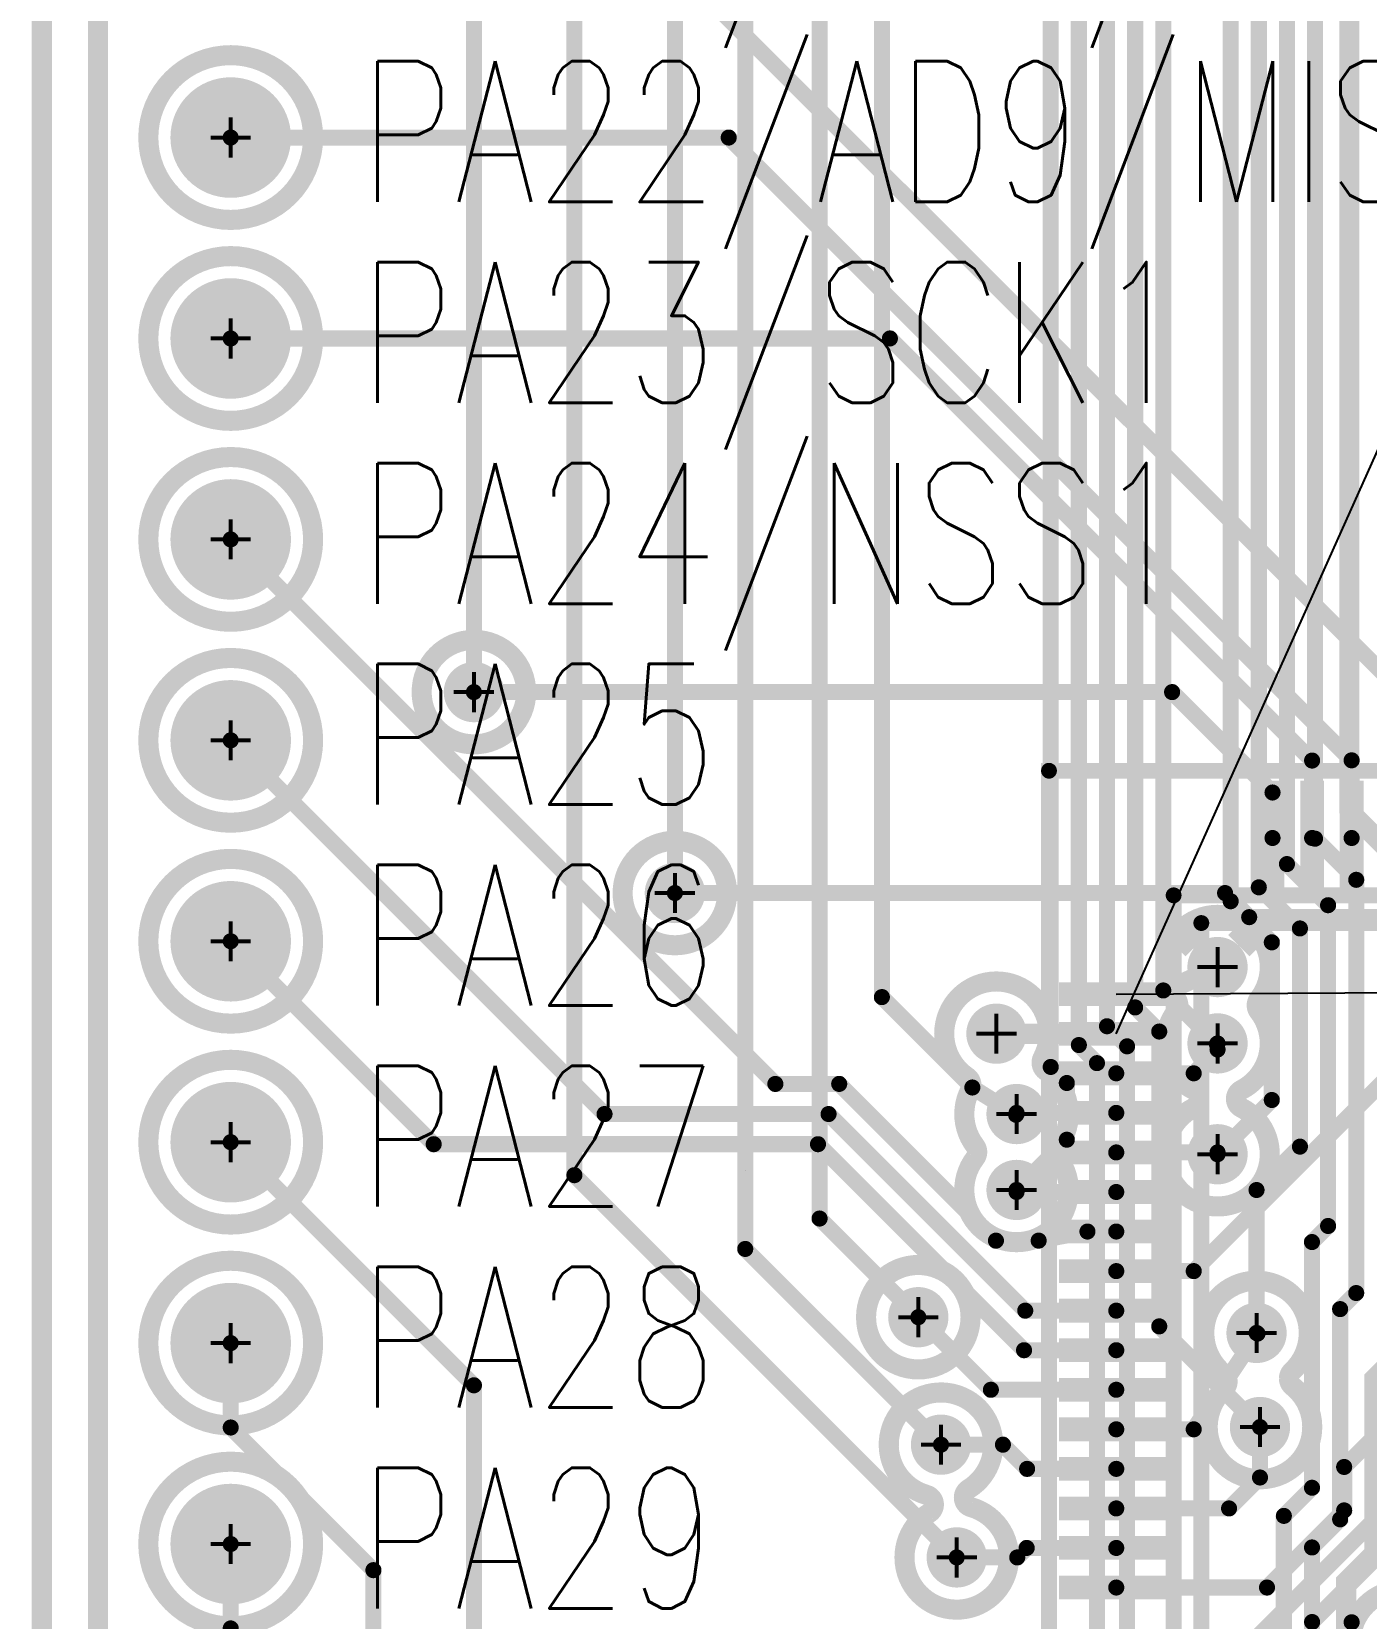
# Model space of a CAD drawing. Extents: x 17995 to 21002, y 17295 to 24095.
# Drawn here: x 17995 to 18659, y 18314 to 19104 of the extents above; entities that cross this region are included whole.
import ezdxf

# ---------------------------------------------------------------- set-up
doc = ezdxf.new("R2010")
doc.units = 0
for name, pattern in [('SIG_1', [2, 1, 1]), ('SIG_10', [2, 1, 1]), ('SIG_102', [2, 1, 1]), ('SIG_11', [2, 1, 1]), ('SIG_12', [2, 1, 1]), ('SIG_13', [2, 1, 1]), ('SIG_14', [2, 1, 1]), ('SIG_15', [2, 1, 1]), ('SIG_16', [2, 1, 1]), ('SIG_17', [2, 1, 1]), ('SIG_18', [2, 1, 1]), ('SIG_19', [2, 1, 1]), ('SIG_20', [2, 1, 1]), ('SIG_21', [2, 1, 1]), ('SIG_22', [2, 1, 1]), ('SIG_23', [2, 1, 1]), ('SIG_4', [2, 1, 1]), ('SIG_61', [2, 1, 1]), ('SIG_62', [2, 1, 1]), ('SIG_63', [2, 1, 1]), ('SIG_65', [2, 1, 1]), ('SIG_66', [2, 1, 1]), ('SIG_8', [2, 1, 1]), ('SIG_85', [2, 1, 1]), ('SIG_86', [2, 1, 1]), ('SIG_87', [2, 1, 1]), ('SIG_9', [2, 1, 1]), ('SIG_91', [2, 1, 1]), ('SIG_92', [2, 1, 1]), ('SIG_95', [2, 1, 1]), ('SIG_96', [2, 1, 1]), ('SIG_97', [2, 1, 1])]:
    doc.linetypes.add(name, pattern=pattern)
for name, color, linetype in [('BOARD_OUTLINE_00', 183, 'CONTINUOUS'), ('DRIL_NPLTE_THRU_01', 176, 'CONTINUOUS'), ('DRIL_NPLTE_THRU_02', 96, 'CONTINUOUS'), ('DRIL_NPLTE_THRU_04', 16, 'CONTINUOUS'), ('DRIL_PLTE_THRU_01', 176, 'CONTINUOUS'), ('DRIL_PLTE_THRU_02', 96, 'CONTINUOUS'), ('DRIL_PLTE_THRU_04', 16, 'CONTINUOUS'), ('DRIL_SYMBOL', 183, 'CONTINUOUS'), ('LINK_00', 254, 'CONTINUOUS'), ('PADS_BOT', 1, 'CONTINUOUS'), ('PADS_INNER', 5, 'CONTINUOUS'), ('PADS_TOP', 5, 'CONTINUOUS'), ('PADS_XR_21', 176, 'CONTINUOUS'), ('PADS_XR_23', 183, 'CONTINUOUS'), ('PART_TOP_2DLINE_20', 6, 'CONTINUOUS'), ('PART_TOP_2DLINE_26', 254, 'CONTINUOUS'), ('PART_TOP_2DLINE_27', 43, 'CONTINUOUS'), ('POUR_OUTLINE_02', 3, 'CONTINUOUS'), ('POUR_VIATHERM_02', 3, 'CONTINUOUS'), ('POUR_VOID_02', 3, 'CONTINUOUS'), ('TAG_00', 183, 'CONTINUOUS'), ('TAG_01', 183, 'CONTINUOUS'), ('TEXT_26', 254, 'CONTINUOUS'), ('TRACE_01', 5, 'CONTINUOUS'), ('TRACE_04', 1, 'CONTINUOUS'), ('VIAPTS', 254, 'CONTINUOUS')]:
    doc.layers.add(name, color=color, linetype=linetype)
doc.styles.add('W10', font='simplex', dxfattribs={"width": 0.75})

# ---------------------------------------------------------------- blocks, each defined once
blk = doc.blocks.new('BOARD_11')
at = {"layer": 'BOARD_OUTLINE_00', "const_width": 10}
blk.add_lwpolyline([(0, -380), (0, -6400), (600, -6400), (600, -6800), (1047, -6800), (1047, -6500, -1), (1110, -6500), (1110, -6800), (1400, -6800), (1400, -6400), (1910, -6400), (1910, -380)], format="xyb", close=True, dxfattribs=at)
blk = doc.blocks.new('POUR_VOID_676')
at = {"layer": 'POUR_VOID_02', "const_width": 10}
blk.add_lwpolyline([(53, 1051, 1), (135, 1051, 1)], format="xyb", close=True, dxfattribs=at)
blk = doc.blocks.new('POUR_VOID_675')
at = {"layer": 'POUR_VOID_02', "const_width": 10}
blk.add_lwpolyline([(53, 951, 1), (135, 951, 1)], format="xyb", close=True, dxfattribs=at)
blk = doc.blocks.new('POUR_VOID_674')
at = {"layer": 'POUR_VOID_02', "const_width": 10}
blk.add_lwpolyline([(53, 851, 1), (135, 851, 1)], format="xyb", close=True, dxfattribs=at)
blk = doc.blocks.new('POUR_VOID_673')
at = {"layer": 'POUR_VOID_02', "const_width": 10}
blk.add_lwpolyline([(53, 751, 1), (135, 751, 1)], format="xyb", close=True, dxfattribs=at)
blk = doc.blocks.new('POUR_VOID_672')
at = {"layer": 'POUR_VOID_02', "const_width": 10}
blk.add_lwpolyline([(53, 651, 1), (135, 651, 1)], format="xyb", close=True, dxfattribs=at)
blk = doc.blocks.new('POUR_VOID_671')
at = {"layer": 'POUR_VOID_02', "const_width": 10}
blk.add_lwpolyline([(53, 551, 1), (135, 551, 1)], format="xyb", close=True, dxfattribs=at)
blk = doc.blocks.new('POUR_VOID_670')
at = {"layer": 'POUR_VOID_02', "const_width": 10}
blk.add_lwpolyline([(53, 451, 1), (135, 451, 1)], format="xyb", close=True, dxfattribs=at)
blk = doc.blocks.new('POUR_VOID_669')
at = {"layer": 'POUR_VOID_02', "const_width": 10}
blk.add_lwpolyline([(53, 351, 1), (135, 351, 1)], format="xyb", close=True, dxfattribs=at)
blk = doc.blocks.new('POUR_VOID_665')
at = {"layer": 'POUR_VOID_02', "const_width": 10}
blk.add_lwpolyline([(189, 775, 1), (241, 775, 1)], format="xyb", close=True, dxfattribs=at)
blk = doc.blocks.new('POUR_VOID_657')
at = {"layer": 'POUR_VOID_02', "const_width": 10}
blk.add_lwpolyline([(289, 675, 1), (341, 675, 1)], format="xyb", close=True, dxfattribs=at)
blk = doc.blocks.new('POUR_VOID_631')
at = {"layer": 'POUR_VOID_02', "const_width": 10}
blk.add_lwpolyline([(505.62, 549.16, 0.165248), (504.58, 546.11), (504.58, 546.11, 0.165248), (505.62, 543.07, -2.029284), (464.38, 543.07, 0.165248), (465.42, 546.11), (465.42, 546.11, 0.165248), (464.38, 549.16, -0.292327), (461.97, 577.06, 0.380697), (460.36, 583.52, -2.229434), (498.03, 592.94, 0.380697), (499.64, 586.48, -0.430941)], format="xyb", close=True, dxfattribs=at)
blk = doc.blocks.new('POUR_VOID_630')
at = {"layer": 'POUR_VOID_02', "const_width": 10}
blk.add_lwpolyline([(410.12, 463.9, 1), (462.12, 463.9, 1)], format="xyb", close=True, dxfattribs=at)
blk = doc.blocks.new('POUR_VOID_629')
at = {"layer": 'POUR_VOID_02', "const_width": 10}
blk.add_lwpolyline([(429.24, 344.34, -0.25912), (441.5, 366.41, 0.25912), (443.86, 370.66, 0.334568), (440.24, 375.46, -2.005575), (473.41, 400.45, -0.25912), (461.15, 378.38, 0.25912), (458.79, 374.13, 0.334568), (462.41, 369.33, -2.005575)], format="xyb", close=True, dxfattribs=at)
blk = doc.blocks.new('POUR_VOID_614')
at = {"layer": 'POUR_VOID_02', "const_width": 10}
blk.add_lwpolyline([(611, 638.15, -0.166443), (605.54, 622.22, 0.34237), (605.54, 616.09, -0.166443), (611, 600.15, -0.281184), (596.88, 577.03, 0.610647), (596.88, 568.13, -4.136748), (573.12, 568.13, 0.610647), (573.12, 577.03, -0.281184), (559, 600.15, -0.166443), (564.46, 616.09, 0.34237), (564.46, 622.22, -0.166443), (559, 638.15, -1)], format="xyb", close=True, dxfattribs=at)
blk = doc.blocks.new('POUR_VOID_612')
at = {"layer": 'POUR_VOID_02', "const_width": 10}
blk.add_lwpolyline([(588.4, 428.25, 0.208134), (589.99, 431.91, 0.227239), (588.12, 435.8, -2.683157), (622.13, 437.04, 0.208134), (620.54, 433.39, 0.227239), (622.41, 429.49, -2.683157)], format="xyb", close=True, dxfattribs=at)
blk = doc.blocks.new('POUR_VOID_556')
at = {"layer": 'POUR_VOID_02', "const_width": 10}
blk.add_lwpolyline([(764.19, 314.34, 0.362134), (760, 309.5, -0.756971), (711.57, 296.84, 0.666183), (702.43, 295.6, -1.900717), (674.55, 328.15, 0.372786), (679.02, 332.93, -0.721555), (726.4, 346.73, 0.621283), (735.27, 348.03, -1.781043)], format="xyb", close=True, dxfattribs=at)
blk = doc.blocks.new('POUR_OUTLINE_404')
at = {"layer": 'POUR_OUTLINE_02', "const_width": 10}
blk.add_lwpolyline([(28, 3980.05), (28, -276, 0.414214)], format="xyb", dxfattribs=at)
for name in ['POUR_VOID_676', 'POUR_VOID_675', 'POUR_VOID_674', 'POUR_VOID_665', 'POUR_VOID_673', 'POUR_VOID_657', 'POUR_VOID_672', 'POUR_VOID_614', 'POUR_VOID_631', 'POUR_VOID_671', 'POUR_VOID_670', 'POUR_VOID_630', 'POUR_VOID_612', 'POUR_VOID_629', 'POUR_VOID_669', 'POUR_VOID_556']:
    blk.add_blockref(name, (0, 0))
blk = doc.blocks.new('POUR_VIATHERM_833')
at = {"layer": 'POUR_VIATHERM_02', "const_width": 15}
for points in [[(566.62, 656.54), (574.39, 648.76)], [(603.38, 656.54), (595.61, 648.76)]]:
    blk.add_lwpolyline(points, dxfattribs=at)
blk = doc.blocks.new('POUR_HEADER_0')
for name in ['POUR_OUTLINE_404', 'POUR_VIATHERM_833']:
    blk.add_blockref(name, (-20, -5683))
blk = doc.blocks.new('SMOOTH_7$874015748')
at = {"const_width": 3.94}
blk.add_lwpolyline([(-1.97, 0, 1), (1.97, 0, 1)], format="xyb", close=True, dxfattribs=at)
blk = doc.blocks.new('PART_BODY_TOP_14')
at = {"layer": 'PART_TOP_2DLINE_20', "const_width": 7.87}
blk.add_lwpolyline([(151.14, 198.86), (670, 198.86), (668.86, -318.86), (151.14, -318.86)], close=True, dxfattribs=at)
at = {"layer": 'PART_TOP_2DLINE_26', "const_width": 7.87}
blk.add_lwpolyline([(226.93, -243.07), (593.07, -243.07), (593.07, 123.07), (563.54, 123.07), (557.64, 111.26), (551.73, 123.07), (226.93, 123.07)], close=True, dxfattribs=at)
at = {"layer": 'PART_TOP_2DLINE_27', "const_width": 7.87}
blk.add_lwpolyline([(213.15, -256.85), (606.85, -256.85), (606.85, 136.85), (563.54, 136.85), (557.64, 125.04), (551.73, 136.85), (213.15, 136.85)], close=True, dxfattribs=at)
at = {"layer": 'TAG_00'}
blk.add_lwpolyline([(0, 0), (0, 0)], dxfattribs=at)
at = {"layer": 'TAG_01'}
blk.add_lwpolyline([(0, 0), (0, 0)], dxfattribs=at)
at = {"layer": 'PART_TOP_2DLINE_20'}
blk.add_blockref('SMOOTH_7$874015748', (151.14, 198.86), dxfattribs=at)
at = {"layer": 'PART_TOP_2DLINE_26'}
blk.add_blockref('SMOOTH_7$874015748', (226.93, 123.07), dxfattribs=at)
at = {"layer": 'PART_TOP_2DLINE_27'}
blk.add_blockref('SMOOTH_7$874015748', (213.15, 136.85), dxfattribs=at)
blk = doc.blocks.new('DRIL_HOLE_0')
blk.add_lwpolyline([(0, 0, 1), (0, 0, 1)], format="xyb", close=True)
blk = doc.blocks.new('PAD_0')
blk.add_lwpolyline([(0, 0, 1), (0, 0, 1)], format="xyb", close=True)
blk = doc.blocks.new('PAD_1')
at = {"const_width": 11.81}
blk.add_lwpolyline([(-28.54, 0), (28.54, 0)], dxfattribs=at)
blk = doc.blocks.new('STK_TOP_11')
at = {"layer": 'DRIL_NPLTE_THRU_01'}
blk.add_blockref('DRIL_HOLE_0', (0, 0), dxfattribs=at)
at = {"layer": 'DRIL_NPLTE_THRU_02'}
blk.add_blockref('DRIL_HOLE_0', (0, 0), dxfattribs=at)
at = {"layer": 'DRIL_NPLTE_THRU_04'}
blk.add_blockref('DRIL_HOLE_0', (0, 0), dxfattribs=at)
at = {"layer": 'PADS_BOT'}
blk.add_blockref('PAD_0', (0, 0), dxfattribs=at)
at = {"layer": 'PADS_INNER'}
blk.add_blockref('PAD_0', (0, 0), dxfattribs=at)
at = {"layer": 'PADS_TOP', "rotation": 90}
blk.add_blockref('PAD_1', (0, 0), dxfattribs=at)
at = {"layer": 'PADS_XR_21', "rotation": 90}
blk.add_blockref('PAD_1', (0, 0), dxfattribs=at)
at = {"layer": 'PADS_XR_23', "rotation": 90}
blk.add_blockref('PAD_1', (0, 0), dxfattribs=at)
blk = doc.blocks.new('STK_TOP_12')
at = {"layer": 'DRIL_NPLTE_THRU_01'}
blk.add_blockref('DRIL_HOLE_0', (0, 0), dxfattribs=at)
at = {"layer": 'DRIL_NPLTE_THRU_02'}
blk.add_blockref('DRIL_HOLE_0', (0, 0), dxfattribs=at)
at = {"layer": 'DRIL_NPLTE_THRU_04'}
blk.add_blockref('DRIL_HOLE_0', (0, 0), dxfattribs=at)
at = {"layer": 'PADS_BOT'}
blk.add_blockref('PAD_0', (0, 0), dxfattribs=at)
at = {"layer": 'PADS_INNER'}
blk.add_blockref('PAD_0', (0, 0), dxfattribs=at)
at = {"layer": 'PADS_TOP'}
blk.add_blockref('PAD_1', (0, 0), dxfattribs=at)
at = {"layer": 'PADS_XR_21'}
blk.add_blockref('PAD_1', (0, 0), dxfattribs=at)
at = {"layer": 'PADS_XR_23'}
blk.add_blockref('PAD_1', (0, 0), dxfattribs=at)
blk = doc.blocks.new('SYM_TOP_15')
for name, p in [('PART_BODY_TOP_14', (0, 0)), ('STK_TOP_11', (262.36, 165.39)), ('STK_TOP_11', (282.05, 165.39)), ('STK_TOP_11', (301.73, 165.39)), ('STK_TOP_12', (184.61, 87.64)), ('STK_TOP_12', (184.61, 67.95)), ('STK_TOP_12', (184.61, 48.27)), ('STK_TOP_12', (184.61, 28.58)), ('STK_TOP_12', (184.61, 8.9)), ('STK_TOP_12', (184.61, -10.79)), ('STK_TOP_12', (184.61, -30.47)), ('STK_TOP_12', (184.61, -50.16)), ('STK_TOP_12', (184.61, -69.84)), ('STK_TOP_12', (184.61, -89.53)), ('STK_TOP_12', (184.61, -109.21)), ('STK_TOP_12', (184.61, -128.9)), ('STK_TOP_12', (184.61, -148.58)), ('STK_TOP_12', (184.61, -168.27)), ('STK_TOP_12', (184.61, -187.95)), ('STK_TOP_12', (184.61, -207.64))]:
    blk.add_blockref(name, p)
blk = doc.blocks.new('PART_TOP_0')
blk.add_blockref('SYM_TOP_15', (0, 0))
blk = doc.blocks.new('DRIL_SYMBOL_35')
at = {"layer": 'DRIL_SYMBOL', "const_width": 2}
for points in [[(0, -10), (0, 10)], [(-10, 0), (10, 0)]]:
    blk.add_lwpolyline(points, dxfattribs=at)
blk = doc.blocks.new('DRIL_HOLE_35')
at = {"const_width": 17.5}
blk.add_lwpolyline([(-8.75, 0, 1), (8.75, 0, 1)], format="xyb", close=True, dxfattribs=at)
blk.add_blockref('DRIL_SYMBOL_35', (0, 0))
blk = doc.blocks.new('PAD_2')
at = {"const_width": 30}
blk.add_lwpolyline([(0, -15, 1), (0, 15, 1)], format="xyb", close=True, dxfattribs=at)
blk = doc.blocks.new('STK_TOP_9')
at = {"layer": 'DRIL_PLTE_THRU_01'}
blk.add_blockref('DRIL_HOLE_35', (0, 0), dxfattribs=at)
at = {"layer": 'DRIL_PLTE_THRU_02'}
blk.add_blockref('DRIL_HOLE_35', (0, 0), dxfattribs=at)
at = {"layer": 'DRIL_PLTE_THRU_04'}
blk.add_blockref('DRIL_HOLE_35', (0, 0), dxfattribs=at)
at = {"layer": 'PADS_BOT'}
blk.add_blockref('PAD_2', (0, 0), dxfattribs=at)
at = {"layer": 'PADS_INNER'}
blk.add_blockref('PAD_2', (0, 0), dxfattribs=at)
at = {"layer": 'PADS_TOP'}
blk.add_blockref('PAD_2', (0, 0), dxfattribs=at)
blk = doc.blocks.new('SYM_TOP_6')
for p in [(50, 1300), (50, 1200), (50, 1100), (50, 1000), (50, 900), (50, 800), (50, 700), (50, 600)]:
    blk.add_blockref('STK_TOP_9', p)
blk = doc.blocks.new('PART_TOP_38')
blk.add_blockref('SYM_TOP_6', (0, 0))
blk = doc.blocks.new('SMOOTH_10')
at = {"const_width": 5}
blk.add_lwpolyline([(-2.5, 0, 1), (2.5, 0, 1)], format="xyb", close=True, dxfattribs=at)
blk = doc.blocks.new('TRACE_368')
at = {"layer": 'TRACE_01', "linetype": 'SIG_1', "const_width": 10}
blk.add_lwpolyline([(18534.61, 18624.64), (18556.22, 18624.64), (18585, 18638.15)], dxfattribs=at)
at = {"layer": 'TRACE_01'}
for p in [(18585, 18638.15), (18534.61, 18624.64), (18556.22, 18624.64)]:
    blk.add_blockref('SMOOTH_10', p, dxfattribs=at)
blk = doc.blocks.new('SMOOTH_8')
at = {"const_width": 4}
blk.add_lwpolyline([(-2, 0, 1), (2, 0, 1)], format="xyb", close=True, dxfattribs=at)
blk = doc.blocks.new('TRACE_1210')
at = {"layer": 'TRACE_04', "linetype": 'SIG_4', "const_width": 8}
blk.add_lwpolyline([(18516, 18599.35), (18516, 20299.7), (18531, 20314.7)], dxfattribs=at)
at = {"layer": 'TRACE_04'}
blk.add_blockref('SMOOTH_8', (18516, 18599.35), dxfattribs=at)
blk = doc.blocks.new('TRACE_1206')
at = {"layer": 'TRACE_04', "linetype": 'SIG_4', "const_width": 8}
blk.add_lwpolyline([(18535, 17760), (18535, 17985), (18525, 17995), (18525, 18590.35), (18516, 18599.35)], dxfattribs=at)
at = {"layer": 'TRACE_04'}
for p in [(18516, 18599.35), (18525, 18590.35), (18525, 17995), (18535, 17985), (18535, 17760)]:
    blk.add_blockref('SMOOTH_8', p, dxfattribs=at)
blk = doc.blocks.new('TRACE_302')
at = {"layer": 'TRACE_01', "linetype": 'SIG_8', "const_width": 8}
blk.add_lwpolyline([(18094, 18251), (18551.06, 18251), (18671.06, 18371), (18767.18, 18371), (18789.53, 18348.66), (18789.53, 18251.61)], dxfattribs=at)
blk = doc.blocks.new('TRACE_178')
at = {"layer": 'TRACE_01', "linetype": 'SIG_9', "const_width": 8}
blk.add_lwpolyline([(18054, 18134.43), (18054, 18269), (18094, 18309), (18094, 18351)], dxfattribs=at)
at = {"layer": 'TRACE_01'}
for p in [(18094, 18351), (18094, 18309), (18054, 18269), (18054, 18134.43)]:
    blk.add_blockref('SMOOTH_8', p, dxfattribs=at)
blk = doc.blocks.new('TRACE_792')
at = {"layer": 'TRACE_04', "linetype": 'SIG_10', "const_width": 8}
blk.add_lwpolyline([(18165, 18140), (18165, 18338), (18094, 18409), (18094, 18451)], dxfattribs=at)
at = {"layer": 'TRACE_04'}
for p in [(18094, 18451), (18094, 18409), (18165, 18338), (18165, 18140)]:
    blk.add_blockref('SMOOTH_8', p, dxfattribs=at)
blk = doc.blocks.new('TRACE_794')
at = {"layer": 'TRACE_04', "linetype": 'SIG_11', "const_width": 8}
blk.add_lwpolyline([(18215, 18190), (18215, 18430), (18094, 18551)], dxfattribs=at)
at = {"layer": 'TRACE_04'}
for p in [(18094, 18551), (18215, 18430), (18215, 18190)]:
    blk.add_blockref('SMOOTH_8', p, dxfattribs=at)
blk = doc.blocks.new('TRACE_138')
at = {"layer": 'TRACE_01', "linetype": 'SIG_12', "const_width": 8}
blk.add_lwpolyline([(18094, 18651), (18195, 18550), (18386.2, 18550), (18488.73, 18447.47), (18534.61, 18447.47)], dxfattribs=at)
at = {"layer": 'TRACE_01'}
for p in [(18094, 18651), (18195, 18550), (18386.2, 18550), (18488.73, 18447.47), (18534.61, 18447.47)]:
    blk.add_blockref('SMOOTH_8', p, dxfattribs=at)
blk = doc.blocks.new('TRACE_148')
at = {"layer": 'TRACE_01', "linetype": 'SIG_13', "const_width": 8}
blk.add_lwpolyline([(18094, 18751), (18280, 18565), (18391.47, 18565), (18489.32, 18467.16), (18534.61, 18467.16)], dxfattribs=at)
at = {"layer": 'TRACE_01'}
for p in [(18094, 18751), (18280, 18565), (18391.47, 18565), (18489.32, 18467.16), (18534.61, 18467.16)]:
    blk.add_blockref('SMOOTH_8', p, dxfattribs=at)
blk = doc.blocks.new('TRACE_162')
at = {"layer": 'TRACE_01', "linetype": 'SIG_14', "const_width": 8}
blk.add_lwpolyline([(18094, 18951), (18421.98, 18951), (18632.05, 18740.94), (18632.05, 18702.39)], dxfattribs=at)
at = {"layer": 'TRACE_01'}
for p in [(18094, 18951), (18421.98, 18951), (18632.05, 18740.94), (18632.05, 18702.39)]:
    blk.add_blockref('SMOOTH_8', p, dxfattribs=at)
blk = doc.blocks.new('TRACE_172')
at = {"layer": 'TRACE_01', "linetype": 'SIG_15', "const_width": 8}
blk.add_lwpolyline([(18094, 19051), (18341.78, 19051), (18651.73, 18741.05), (18651.73, 18702.39)], dxfattribs=at)
at = {"layer": 'TRACE_01'}
for p in [(18094, 19051), (18341.78, 19051), (18651.73, 18741.05), (18651.73, 18702.39)]:
    blk.add_blockref('SMOOTH_8', p, dxfattribs=at)
blk = doc.blocks.new('TRACE_256')
at = {"layer": 'TRACE_01', "linetype": 'SIG_16', "const_width": 8}
blk.add_lwpolyline([(18094, 19151), (18300.72, 19151), (18710.79, 18740.94), (18710.79, 18702.39)], dxfattribs=at)
at = {"layer": 'TRACE_01'}
for p in [(18094, 19151), (18300.72, 19151), (18710.79, 18740.94), (18710.79, 18702.39)]:
    blk.add_blockref('SMOOTH_8', p, dxfattribs=at)
blk = doc.blocks.new('TRACE_834')
at = {"layer": 'TRACE_04', "linetype": 'SIG_17', "const_width": 8}
blk.add_lwpolyline([(18215, 18775), (18215, 19130), (18094, 19251)], dxfattribs=at)
at = {"layer": 'TRACE_04'}
for p in [(18094, 19251), (18215, 19130), (18215, 18775)]:
    blk.add_blockref('SMOOTH_8', p, dxfattribs=at)
blk = doc.blocks.new('TRACE_254')
at = {"layer": 'TRACE_01', "linetype": 'SIG_17', "const_width": 8}
blk.add_lwpolyline([(18215, 18775), (18562.39, 18775), (18612.36, 18725.03), (18612.36, 18702.39)], dxfattribs=at)
at = {"layer": 'TRACE_01'}
for p in [(18215, 18775), (18562.39, 18775), (18612.36, 18725.03), (18612.36, 18702.39)]:
    blk.add_blockref('SMOOTH_8', p, dxfattribs=at)
blk = doc.blocks.new('TRACE_842')
at = {"layer": 'TRACE_04', "linetype": 'SIG_18', "const_width": 8}
blk.add_lwpolyline([(18315, 18675), (18315, 19130), (18094, 19351)], dxfattribs=at)
at = {"layer": 'TRACE_04'}
for p in [(18094, 19351), (18315, 19130), (18315, 18675)]:
    blk.add_blockref('SMOOTH_8', p, dxfattribs=at)
blk = doc.blocks.new('TRACE_272')
at = {"layer": 'TRACE_01', "linetype": 'SIG_18', "const_width": 8}
blk.add_lwpolyline([(18315, 18675), (18588.75, 18675), (18600.75, 18663), (18670.57, 18663), (18671.42, 18663.85), (18671.42, 18702.39)], dxfattribs=at)
at = {"layer": 'TRACE_01'}
for p in [(18671.42, 18702.39), (18315, 18675), (18588.75, 18675), (18600.75, 18663), (18670.57, 18663), (18671.42, 18663.85)]:
    blk.add_blockref('SMOOTH_8', p, dxfattribs=at)
blk = doc.blocks.new('TRACE_1280')
at = {"layer": 'TRACE_04', "linetype": 'SIG_19', "const_width": 8}
blk.add_lwpolyline([(18584.68, 18599.83), (18558, 18626.51)], dxfattribs=at)
at = {"layer": 'TRACE_04'}
for p in [(18558, 18626.51), (18584.68, 18599.83)]:
    blk.add_blockref('SMOOTH_8', p, dxfattribs=at)
blk = doc.blocks.new('TRACE_1278')
at = {"layer": 'TRACE_04', "linetype": 'SIG_19', "const_width": 8}
blk.add_lwpolyline([(18584.68, 18599.83), (18585, 18600.15)], dxfattribs=at)
at = {"layer": 'TRACE_04'}
for p in [(18584.68, 18599.83), (18585, 18600.15)]:
    blk.add_blockref('SMOOTH_8', p, dxfattribs=at)
blk = doc.blocks.new('TRACE_956')
at = {"layer": 'TRACE_04', "linetype": 'SIG_19', "const_width": 8}
blk.add_lwpolyline([(18558, 18626.51), (18558, 19607), (18601, 19650)], dxfattribs=at)
at = {"layer": 'TRACE_04'}
for p in [(18601, 19650), (18558, 19607), (18558, 18626.51)]:
    blk.add_blockref('SMOOTH_8', p, dxfattribs=at)
blk = doc.blocks.new('TRACE_370')
at = {"layer": 'TRACE_01', "linetype": 'SIG_19', "const_width": 8}
blk.add_lwpolyline([(18534.61, 18585.27), (18573.15, 18585.27), (18585, 18597.12), (18585, 18600.15)], dxfattribs=at)
at = {"layer": 'TRACE_01'}
for p in [(18585, 18600.15), (18585, 18597.12), (18534.61, 18585.27), (18573.15, 18585.27)]:
    blk.add_blockref('SMOOTH_8', p, dxfattribs=at)
blk = doc.blocks.new('TRACE_978')
at = {"layer": 'TRACE_04', "linetype": 'SIG_20', "const_width": 8}
blk.add_lwpolyline([(18484.77, 18564.63), (18485, 18565)], dxfattribs=at)
at = {"layer": 'TRACE_04'}
for p in [(18484.77, 18564.63), (18485, 18565)]:
    blk.add_blockref('SMOOTH_8', p, dxfattribs=at)
blk = doc.blocks.new('TRACE_976')
at = {"layer": 'TRACE_04', "linetype": 'SIG_20', "const_width": 8}
blk.add_lwpolyline([(18484.77, 18564.63), (18463, 18578.22), (18418, 18623.22), (18418, 19427), (18094, 19751)], dxfattribs=at)
at = {"layer": 'TRACE_04'}
for p in [(18094, 19751), (18418, 19427), (18418, 18623.22), (18463, 18578.22), (18484.77, 18564.63)]:
    blk.add_blockref('SMOOTH_8', p, dxfattribs=at)
blk = doc.blocks.new('TRACE_372')
at = {"layer": 'TRACE_01', "linetype": 'SIG_20', "const_width": 8}
blk.add_lwpolyline([(18485, 18565), (18485, 18565.58), (18534.61, 18565.58)], dxfattribs=at)
at = {"layer": 'TRACE_01'}
for p in [(18485, 18565.58), (18485, 18565), (18534.61, 18565.58)]:
    blk.add_blockref('SMOOTH_8', p, dxfattribs=at)
blk = doc.blocks.new('TRACE_1276')
at = {"layer": 'TRACE_04', "linetype": 'SIG_21', "const_width": 8}
blk.add_lwpolyline([(18591.54, 18670.92), (18591.54, 19563.66), (18626, 19598.12)], dxfattribs=at)
at = {"layer": 'TRACE_04'}
for p in [(18626, 19598.12), (18591.54, 19563.66), (18591.54, 18670.92)]:
    blk.add_blockref('SMOOTH_8', p, dxfattribs=at)
blk = doc.blocks.new('TRACE_1270')
at = {"layer": 'TRACE_04', "linetype": 'SIG_21', "const_width": 8}
blk.add_lwpolyline([(18612, 18572), (18612, 18650.46), (18591.54, 18670.92)], dxfattribs=at)
at = {"layer": 'TRACE_04'}
for p in [(18591.54, 18670.92), (18612, 18650.46), (18612, 18572)]:
    blk.add_blockref('SMOOTH_8', p, dxfattribs=at)
blk = doc.blocks.new('TRACE_1272')
at = {"layer": 'TRACE_04', "linetype": 'SIG_21', "const_width": 8}
blk.add_lwpolyline([(18585, 18545), (18612, 18572)], dxfattribs=at)
at = {"layer": 'TRACE_04'}
for p in [(18612, 18572), (18585, 18545)]:
    blk.add_blockref('SMOOTH_8', p, dxfattribs=at)
blk = doc.blocks.new('TRACE_374')
at = {"layer": 'TRACE_01', "linetype": 'SIG_21', "const_width": 8}
blk.add_lwpolyline([(18534.61, 18545.9), (18585, 18545.9), (18585, 18545)], dxfattribs=at)
at = {"layer": 'TRACE_01'}
for p in [(18534.61, 18545.9), (18585, 18545.9), (18585, 18545)]:
    blk.add_blockref('SMOOTH_8', p, dxfattribs=at)
blk = doc.blocks.new('TRACE_1302')
at = {"layer": 'TRACE_04', "linetype": 'SIG_22', "const_width": 8}
blk.add_lwpolyline([(18485, 18527.23), (18510, 18552.23)], dxfattribs=at)
at = {"layer": 'TRACE_04'}
for p in [(18510, 18552.23), (18485, 18527.23)]:
    blk.add_blockref('SMOOTH_8', p, dxfattribs=at)
blk = doc.blocks.new('TRACE_376')
at = {"layer": 'TRACE_01', "linetype": 'SIG_22', "const_width": 8}
blk.add_lwpolyline([(18485, 18527.23), (18485, 18526.21), (18534.61, 18526.21)], dxfattribs=at)
at = {"layer": 'TRACE_01'}
for p in [(18485, 18527.23), (18485, 18526.21), (18534.61, 18526.21)]:
    blk.add_blockref('SMOOTH_8', p, dxfattribs=at)
blk = doc.blocks.new('TRACE_1024')
at = {"layer": 'TRACE_04', "linetype": 'SIG_22', "const_width": 8}
blk.add_lwpolyline([(18510, 18552.23), (18510, 18580.45), (18502, 18588.45), (18502, 19543), (18094, 19951)], dxfattribs=at)
at = {"layer": 'TRACE_04'}
for p in [(18502, 18588.45), (18510, 18580.45), (18510, 18552.23)]:
    blk.add_blockref('SMOOTH_8', p, dxfattribs=at)
blk = doc.blocks.new('TRACE_1064')
at = {"layer": 'TRACE_04', "linetype": 'SIG_23', "const_width": 8}
blk.add_lwpolyline([(18436.12, 18463.9), (18387, 18513.01), (18387, 19414.57), (18100.57, 19701), (18087.43, 19701), (18054, 19734.43)], dxfattribs=at)
at = {"layer": 'TRACE_04'}
for p in [(18054, 19734.43), (18087.43, 19701), (18100.57, 19701), (18387, 19414.57), (18387, 18513.01), (18436.12, 18463.9)]:
    blk.add_blockref('SMOOTH_8', p, dxfattribs=at)
blk = doc.blocks.new('TRACE_378')
at = {"layer": 'TRACE_01', "linetype": 'SIG_23', "const_width": 8}
blk.add_lwpolyline([(18436.12, 18463.9), (18472.23, 18427.79), (18534.61, 18427.79)], dxfattribs=at)
at = {"layer": 'TRACE_01'}
for p in [(18436.12, 18463.9), (18472.23, 18427.79), (18534.61, 18427.79)]:
    blk.add_blockref('SMOOTH_8', p, dxfattribs=at)
blk = doc.blocks.new('TRACE_1344')
at = {"layer": 'TRACE_04', "linetype": 'SIG_61', "const_width": 8}
blk.add_lwpolyline([(18618, 18365.02), (18632, 18379.02), (18632, 18501.3), (18640, 18509.3), (18640, 18668.95)], dxfattribs=at)
at = {"layer": 'TRACE_04'}
for p in [(18640, 18668.95), (18640, 18509.3), (18632, 18501.3), (18632, 18379.02), (18618, 18365.02)]:
    blk.add_blockref('SMOOTH_8', p, dxfattribs=at)
blk = doc.blocks.new('TRACE_1298')
at = {"layer": 'TRACE_04', "linetype": 'SIG_61', "const_width": 8}
blk.add_lwpolyline([(18640, 18668.95), (18619.54, 18689.42), (18619.54, 19490.68)], dxfattribs=at)
at = {"layer": 'TRACE_04'}
for p in [(18619.54, 19490.68), (18619.54, 18689.42), (18640, 18668.95)]:
    blk.add_blockref('SMOOTH_8', p, dxfattribs=at)
blk = doc.blocks.new('TRACE_896')
at = {"layer": 'TRACE_04', "linetype": 'SIG_61', "const_width": 8}
blk.add_lwpolyline([(18640, 17780), (18640, 17833), (18618, 17855), (18618, 18365.02)], dxfattribs=at)
at = {"layer": 'TRACE_04'}
for p in [(18618, 18365.02), (18618, 17855), (18640, 17833), (18640, 17780)]:
    blk.add_blockref('SMOOTH_8', p, dxfattribs=at)
blk = doc.blocks.new('TRACE_1208')
at = {"layer": 'TRACE_04', "linetype": 'SIG_62', "const_width": 8}
blk.add_lwpolyline([(18530, 18608.71), (18530, 20254.63), (18545, 20269.63)], dxfattribs=at)
at = {"layer": 'TRACE_04'}
blk.add_blockref('SMOOTH_8', (18530, 18608.71), dxfattribs=at)
blk = doc.blocks.new('TRACE_1204')
at = {"layer": 'TRACE_04', "linetype": 'SIG_62', "const_width": 8}
blk.add_lwpolyline([(18744.09, 17437.8), (18744.09, 17530.51), (18735, 17539.61), (18735, 17640.36), (18600.36, 17775), (18594.64, 17775), (18557, 17812.64), (18557, 18210.67), (18540, 18227.67), (18540, 18598.71), (18530, 18608.71)], dxfattribs=at)
at = {"layer": 'TRACE_04'}
for p in [(18530, 18608.71), (18540, 18598.71), (18540, 18227.67), (18557, 18210.67), (18557, 17812.64), (18594.64, 17775), (18600.36, 17775), (18735, 17640.36), (18735, 17539.61), (18744.09, 17530.51), (18744.09, 17437.8)]:
    blk.add_blockref('SMOOTH_8', p, dxfattribs=at)
blk = doc.blocks.new('TRACE_1354')
at = {"layer": 'TRACE_04', "linetype": 'SIG_63', "const_width": 8}
blk.add_lwpolyline([(18632, 17888.65), (18632, 18349.3), (18646, 18363.3), (18646, 18467.92), (18654, 18475.92)], dxfattribs=at)
at = {"layer": 'TRACE_04'}
for p in [(18654, 18475.92), (18646, 18467.92), (18646, 18363.3), (18632, 18349.3), (18632, 17888.65)]:
    blk.add_blockref('SMOOTH_8', p, dxfattribs=at)
blk = doc.blocks.new('TRACE_1300')
at = {"layer": 'TRACE_04', "linetype": 'SIG_63', "const_width": 8}
blk.add_lwpolyline([(18654, 18475.92), (18654, 18681.58), (18633.54, 18702.05)], dxfattribs=at)
at = {"layer": 'TRACE_04'}
for p in [(18633.54, 18702.05), (18654, 18681.58), (18654, 18475.92)]:
    blk.add_blockref('SMOOTH_8', p, dxfattribs=at)
blk = doc.blocks.new('TRACE_1242')
at = {"layer": 'TRACE_04', "linetype": 'SIG_63', "const_width": 8}
blk.add_lwpolyline([(18633.54, 18702.05), (18633.54, 19469.06), (18668, 19503.53)], dxfattribs=at)
at = {"layer": 'TRACE_04'}
for p in [(18668, 19503.53), (18633.54, 19469.06), (18633.54, 18702.05)]:
    blk.add_blockref('SMOOTH_8', p, dxfattribs=at)
blk = doc.blocks.new('TRACE_1352')
at = {"layer": 'TRACE_04', "linetype": 'SIG_65', "const_width": 10}
blk.add_lwpolyline([(18671, 18441.29), (18671, 18695.46), (18650.54, 18715.92)], dxfattribs=at)
at = {"layer": 'TRACE_04'}
for p in [(18650.54, 18715.92), (18671, 18695.46), (18671, 18441.29)]:
    blk.add_blockref('SMOOTH_10', p, dxfattribs=at)
blk = doc.blocks.new('TRACE_1282')
at = {"layer": 'TRACE_04', "linetype": 'SIG_65', "const_width": 10}
blk.add_lwpolyline([(18650.54, 18715.92), (18650.54, 19446.2), (18685, 19480.66), (18685, 20032), (18695, 20042), (18695, 20170)], dxfattribs=at)
at = {"layer": 'TRACE_04'}
blk.add_blockref('SMOOTH_10', (18650.54, 18715.92), dxfattribs=at)
blk = doc.blocks.new('TRACE_1350')
at = {"layer": 'TRACE_04', "linetype": 'SIG_65', "const_width": 10}
blk.add_lwpolyline([(18649, 17923.55), (18649, 18332.33), (18663, 18346.33), (18663, 18433.29), (18671, 18441.29)], dxfattribs=at)
at = {"layer": 'TRACE_04'}
for p in [(18671, 18441.29), (18663, 18433.29), (18663, 18346.33), (18649, 18332.33), (18649, 17923.55)]:
    blk.add_blockref('SMOOTH_10', p, dxfattribs=at)
blk = doc.blocks.new('TRACE_68')
at = {"layer": 'TRACE_01', "linetype": 'SIG_66', "const_width": 10}
blk.add_lwpolyline([(18475, 18605), (18475, 18604.95), (18534.61, 18604.95)], dxfattribs=at)
at = {"layer": 'TRACE_01'}
for p in [(18475, 18605), (18475, 18604.95), (18534.61, 18604.95)]:
    blk.add_blockref('SMOOTH_10', p, dxfattribs=at)
blk = doc.blocks.new('TRACE_328')
at = {"layer": 'TRACE_01', "linetype": 'SIG_85', "const_width": 8}
blk.add_lwpolyline([(18651.73, 18251.61), (18651.73, 18312.07), (18671.62, 18331.96), (18705, 18331.96)], dxfattribs=at)
at = {"layer": 'TRACE_01'}
for p in [(18671.62, 18331.96), (18705, 18331.96), (18651.73, 18312.07), (18651.73, 18251.61)]:
    blk.add_blockref('SMOOTH_8', p, dxfattribs=at)
blk = doc.blocks.new('TRACE_318')
at = {"layer": 'TRACE_01', "linetype": 'SIG_86', "const_width": 8}
blk.add_lwpolyline([(18632.05, 18251.61), (18632.05, 18312.19), (18676.86, 18357), (18715.32, 18357), (18732, 18340.32), (18732, 18310), (18734, 18310)], dxfattribs=at)
at = {"layer": 'TRACE_01'}
for p in [(18676.86, 18357), (18715.32, 18357), (18732, 18340.32), (18632.05, 18312.19), (18732, 18310), (18734, 18310), (18632.05, 18251.61)]:
    blk.add_blockref('SMOOTH_8', p, dxfattribs=at)
blk = doc.blocks.new('TRACE_312')
at = {"layer": 'TRACE_01', "linetype": 'SIG_87', "const_width": 8}
blk.add_lwpolyline([(18534.61, 18329.36), (18609.62, 18329.36), (18648, 18367.74), (18648, 18389.36), (18679.64, 18421), (18844, 18421), (18915, 18350)], dxfattribs=at)
at = {"layer": 'TRACE_01'}
for p in [(18679.64, 18421), (18844, 18421), (18648, 18389.36), (18648, 18367.74), (18915, 18350), (18534.61, 18329.36), (18609.62, 18329.36)]:
    blk.add_blockref('SMOOTH_8', p, dxfattribs=at)
blk = doc.blocks.new('TRACE_1082')
at = {"layer": 'TRACE_04', "linetype": 'SIG_91', "const_width": 8}
blk.add_lwpolyline([(18447.41, 18400.45), (18350, 18497.87), (18350, 19351.57), (18100.57, 19601), (18087.43, 19601), (18040, 19648.43)], dxfattribs=at)
at = {"layer": 'TRACE_04'}
for p in [(18040, 19648.43), (18087.43, 19601), (18100.57, 19601), (18350, 19351.57), (18350, 18497.87), (18447.41, 18400.45)]:
    blk.add_blockref('SMOOTH_8', p, dxfattribs=at)
blk = doc.blocks.new('TRACE_382')
at = {"layer": 'TRACE_01', "linetype": 'SIG_91', "const_width": 8}
blk.add_lwpolyline([(18447.41, 18400.45), (18478.22, 18400.45), (18490.26, 18388.42), (18534.61, 18388.42)], dxfattribs=at)
at = {"layer": 'TRACE_01'}
for p in [(18447.41, 18400.45), (18478.22, 18400.45), (18490.26, 18388.42), (18534.61, 18388.42)]:
    blk.add_blockref('SMOOTH_8', p, dxfattribs=at)
blk = doc.blocks.new('TRACE_1334')
at = {"layer": 'TRACE_04', "linetype": 'SIG_92', "const_width": 8}
blk.add_lwpolyline([(18604.4, 18456.07), (18604.4, 18527.19), (18626, 18548.79), (18626, 18657.37)], dxfattribs=at)
at = {"layer": 'TRACE_04'}
for p in [(18626, 18657.37), (18626, 18548.79), (18604.4, 18527.19), (18604.4, 18456.07)]:
    blk.add_blockref('SMOOTH_8', p, dxfattribs=at)
blk = doc.blocks.new('TRACE_1268')
at = {"layer": 'TRACE_04', "linetype": 'SIG_92', "const_width": 8}
blk.add_lwpolyline([(18626, 18657.37), (18605.54, 18677.84)], dxfattribs=at)
at = {"layer": 'TRACE_04'}
for p in [(18605.54, 18677.84), (18626, 18657.37)]:
    blk.add_blockref('SMOOTH_8', p, dxfattribs=at)
blk = doc.blocks.new('TRACE_1274')
at = {"layer": 'TRACE_04', "linetype": 'SIG_92', "const_width": 8}
blk.add_lwpolyline([(18605.54, 18677.84), (18605.54, 19516.33), (18640, 19550.8)], dxfattribs=at)
at = {"layer": 'TRACE_04'}
for p in [(18640, 19550.8), (18605.54, 19516.33), (18605.54, 18677.84)]:
    blk.add_blockref('SMOOTH_8', p, dxfattribs=at)
blk = doc.blocks.new('TRACE_1336')
at = {"layer": 'TRACE_04', "linetype": 'SIG_92', "const_width": 8}
blk.add_lwpolyline([(18604.41, 18456.07), (18604.4, 18456.07)], dxfattribs=at)
at = {"layer": 'TRACE_04'}
for p in [(18604.4, 18456.07), (18604.41, 18456.07)]:
    blk.add_blockref('SMOOTH_8', p, dxfattribs=at)
blk = doc.blocks.new('TRACE_380')
at = {"layer": 'TRACE_01', "linetype": 'SIG_92', "const_width": 8}
blk.add_lwpolyline([(18604.41, 18456.07), (18604.91, 18455.74)], dxfattribs=at)
at = {"layer": 'TRACE_01'}
for p in [(18604.41, 18456.07), (18604.91, 18455.74)]:
    blk.add_blockref('SMOOTH_8', p, dxfattribs=at)
blk = doc.blocks.new('TRACE_680')
at = {"layer": 'TRACE_01', "linetype": 'SIG_92', "const_width": 8}
blk.add_lwpolyline([(18534.61, 18408.1), (18573.15, 18408.1), (18604.91, 18455.74)], dxfattribs=at)
at = {"layer": 'TRACE_01'}
for p in [(18604.91, 18455.74), (18534.61, 18408.1), (18573.15, 18408.1)]:
    blk.add_blockref('SMOOTH_8', p, dxfattribs=at)
blk = doc.blocks.new('TRACE_158')
at = {"layer": 'TRACE_01', "linetype": 'SIG_95', "const_width": 8}
blk.add_lwpolyline([(18094, 18851), (18365, 18580), (18396.75, 18580), (18474.75, 18502), (18496, 18502), (18520.28, 18506.53), (18534.61, 18506.53)], dxfattribs=at)
at = {"layer": 'TRACE_01'}
for p in [(18094, 18851), (18365, 18580), (18396.75, 18580), (18520.28, 18506.53), (18534.61, 18506.53), (18474.75, 18502), (18496, 18502)]:
    blk.add_blockref('SMOOTH_8', p, dxfattribs=at)
blk = doc.blocks.new('TRACE_1094')
at = {"layer": 'TRACE_04', "linetype": 'SIG_96', "const_width": 8}
blk.add_lwpolyline([(18455.24, 18344.34), (18265, 18534.58), (18265, 19136.57), (18100.57, 19301), (18087.43, 19301), (18026, 19362.43)], dxfattribs=at)
at = {"layer": 'TRACE_04'}
for p in [(18026, 19362.43), (18087.43, 19301), (18100.57, 19301), (18265, 19136.57), (18265, 18534.58), (18455.24, 18344.34)]:
    blk.add_blockref('SMOOTH_8', p, dxfattribs=at)
blk = doc.blocks.new('TRACE_386')
at = {"layer": 'TRACE_01', "linetype": 'SIG_96', "const_width": 8}
blk.add_lwpolyline([(18455.24, 18344.34), (18485.34, 18344.34), (18490.05, 18349.05), (18534.61, 18349.05)], dxfattribs=at)
at = {"layer": 'TRACE_01'}
for p in [(18490.05, 18349.05), (18534.61, 18349.05), (18455.24, 18344.34), (18485.34, 18344.34)]:
    blk.add_blockref('SMOOTH_8', p, dxfattribs=at)
blk = doc.blocks.new('TRACE_1200')
at = {"layer": 'TRACE_04', "linetype": 'SIG_97', "const_width": 8}
blk.add_lwpolyline([(18544, 18618.08), (18544, 19891), (18560, 19907), (18560, 20210)], dxfattribs=at)
at = {"layer": 'TRACE_04'}
blk.add_blockref('SMOOTH_8', (18544, 18618.08), dxfattribs=at)
blk = doc.blocks.new('TRACE_1202')
at = {"layer": 'TRACE_04', "linetype": 'SIG_97', "const_width": 8}
blk.add_lwpolyline([(18606.12, 18409.22), (18556, 18459.34), (18556, 18606.08), (18544, 18618.08)], dxfattribs=at)
at = {"layer": 'TRACE_04'}
for p in [(18544, 18618.08), (18556, 18606.08), (18556, 18459.34), (18606.12, 18409.22)]:
    blk.add_blockref('SMOOTH_8', p, dxfattribs=at)
blk = doc.blocks.new('TRACE_384')
at = {"layer": 'TRACE_01', "linetype": 'SIG_97', "const_width": 8}
blk.add_lwpolyline([(18534.61, 18368.73), (18590.73, 18368.73), (18606.12, 18384.12), (18606.12, 18409.22)], dxfattribs=at)
at = {"layer": 'TRACE_01'}
for p in [(18606.12, 18409.22), (18606.12, 18384.12), (18534.61, 18368.73), (18590.73, 18368.73)]:
    blk.add_blockref('SMOOTH_8', p, dxfattribs=at)
blk = doc.blocks.new('TRACE_110')
at = {"layer": 'TRACE_01', "linetype": 'SIG_102', "const_width": 8}
blk.add_lwpolyline([(18534.61, 18486.84), (18573.15, 18486.84), (18691.1, 18604.8)], dxfattribs=at)
at = {"layer": 'TRACE_01'}
for p in [(18691.1, 18604.8), (18534.61, 18486.84), (18573.15, 18486.84)]:
    blk.add_blockref('SMOOTH_8', p, dxfattribs=at)
blk = doc.blocks.new('DRIL_SYMBOL_10')
at = {"layer": 'DRIL_SYMBOL', "const_width": 2}
for points in [[(0, -10), (0, 10)], [(-10, 0), (10, 0)]]:
    blk.add_lwpolyline(points, dxfattribs=at)
blk = doc.blocks.new('DRIL_HOLE_10')
at = {"const_width": 5}
blk.add_lwpolyline([(-2.5, 0, 1), (2.5, 0, 1)], format="xyb", close=True, dxfattribs=at)
blk.add_blockref('DRIL_SYMBOL_10', (0, 0))
blk = doc.blocks.new('PAD_17')
at = {"const_width": 15}
blk.add_lwpolyline([(0, -7.5, 1), (0, 7.5, 1)], format="xyb", close=True, dxfattribs=at)
blk = doc.blocks.new('STK_TOP_182')
at = {"layer": 'DRIL_PLTE_THRU_01'}
blk.add_blockref('DRIL_HOLE_10', (0, 0), dxfattribs=at)
at = {"layer": 'DRIL_PLTE_THRU_02'}
blk.add_blockref('DRIL_HOLE_10', (0, 0), dxfattribs=at)
at = {"layer": 'DRIL_PLTE_THRU_04'}
blk.add_blockref('DRIL_HOLE_10', (0, 0), dxfattribs=at)
at = {"layer": 'PADS_BOT'}
blk.add_blockref('PAD_17', (0, 0), dxfattribs=at)
at = {"layer": 'PADS_INNER'}
blk.add_blockref('PAD_17', (0, 0), dxfattribs=at)
at = {"layer": 'PADS_TOP'}
blk.add_blockref('PAD_17', (0, 0), dxfattribs=at)
blk = doc.blocks.new('SYM_TOP_1')
blk.add_blockref('STK_TOP_182', (0, 0))

msp = doc.modelspace()

# ---------------------------------------------------------------- linework, layer by layer
at = {"layer": 'LINK_00', "linetype": 'SIG_66'}
msp.add_line((18534.61, 18604.95), (19476, 20707), dxfattribs=at)
at = {"layer": 'LINK_00', "linetype": 'SIG_1'}
msp.add_line((18534.61, 18624.64), (19757, 18632), dxfattribs=at)

# ---------------------------------------------------------------- block references
for name, p in [('BOARD_11', (18000, 24100)), ('PART_TOP_38', (18044, 17751)), ('TRACE_1210', (0, 0)), ('TRACE_1208', (0, 0)), ('TRACE_1200', (0, 0)), ('TRACE_1282', (0, 0)), ('TRACE_1024', (0, 0)), ('TRACE_976', (0, 0)), ('TRACE_1064', (0, 0)), ('TRACE_956', (0, 0)), ('TRACE_1082', (0, 0)), ('TRACE_1276', (0, 0)), ('TRACE_1274', (0, 0)), ('TRACE_1242', (0, 0)), ('TRACE_1298', (0, 0)), ('TRACE_1094', (0, 0)), ('TRACE_842', (0, 0)), ('TRACE_834', (0, 0)), ('TRACE_256', (0, 0)), ('TRACE_172', (0, 0)), ('TRACE_162', (0, 0)), ('TRACE_158', (0, 0)), ('TRACE_254', (0, 0)), ('TRACE_148', (0, 0)), ('PART_TOP_0', (18350, 18537)), ('TRACE_1352', (0, 0)), ('TRACE_272', (0, 0)), ('TRACE_1300', (0, 0)), ('TRACE_1270', (0, 0)), ('TRACE_1268', (0, 0)), ('TRACE_1344', (0, 0)), ('TRACE_1334', (0, 0)), ('TRACE_138', (0, 0)), ('TRACE_368', (0, 0)), ('TRACE_1280', (0, 0)), ('TRACE_1202', (0, 0)), ('TRACE_1204', (0, 0)), ('TRACE_68', (0, 0)), ('TRACE_1206', (0, 0)), ('TRACE_110', (0, 0)), ('TRACE_370', (0, 0)), ('TRACE_1278', (0, 0)), ('TRACE_1272', (0, 0)), ('TRACE_978', (0, 0)), ('TRACE_372', (0, 0)), ('TRACE_1302', (0, 0)), ('TRACE_794', (0, 0)), ('TRACE_374', (0, 0)), ('TRACE_376', (0, 0)), ('TRACE_1354', (0, 0)), ('TRACE_378', (0, 0)), ('TRACE_792', (0, 0)), ('TRACE_680', (0, 0)), ('TRACE_1336', (0, 0)), ('TRACE_380', (0, 0)), ('TRACE_1350', (0, 0)), ('TRACE_312', (0, 0)), ('TRACE_384', (0, 0)), ('TRACE_382', (0, 0)), ('TRACE_302', (0, 0)), ('TRACE_896', (0, 0)), ('TRACE_318', (0, 0)), ('TRACE_178', (0, 0)), ('TRACE_386', (0, 0)), ('TRACE_328', (0, 0))]:
    msp.add_blockref(name, p)
at = {"linetype": 'SIG_1'}
msp.add_blockref('POUR_HEADER_0', (18020, 23683), dxfattribs=at)
at = {"layer": 'VIAPTS', "linetype": 'SIG_17'}
msp.add_blockref('SYM_TOP_1', (18215, 18775), dxfattribs=at)
at = {"layer": 'VIAPTS', "linetype": 'SIG_18'}
msp.add_blockref('SYM_TOP_1', (18315, 18675), dxfattribs=at)
at = {"layer": 'VIAPTS', "linetype": 'SIG_1'}
msp.add_blockref('SYM_TOP_1', (18585, 18638.15), dxfattribs=at)
at = {"layer": 'VIAPTS', "linetype": 'SIG_66'}
msp.add_blockref('SYM_TOP_1', (18475, 18605), dxfattribs=at)
at = {"layer": 'VIAPTS', "linetype": 'SIG_19'}
msp.add_blockref('SYM_TOP_1', (18585, 18600.15), dxfattribs=at)
at = {"layer": 'VIAPTS', "linetype": 'SIG_20'}
msp.add_blockref('SYM_TOP_1', (18485, 18565), dxfattribs=at)
at = {"layer": 'VIAPTS', "linetype": 'SIG_21'}
msp.add_blockref('SYM_TOP_1', (18585, 18545), dxfattribs=at)
at = {"layer": 'VIAPTS', "linetype": 'SIG_22'}
msp.add_blockref('SYM_TOP_1', (18485, 18527.23), dxfattribs=at)
at = {"layer": 'VIAPTS', "linetype": 'SIG_23'}
msp.add_blockref('SYM_TOP_1', (18436.12, 18463.9), dxfattribs=at)
at = {"layer": 'VIAPTS', "linetype": 'SIG_92'}
msp.add_blockref('SYM_TOP_1', (18604.41, 18456.07), dxfattribs=at)
at = {"layer": 'VIAPTS', "linetype": 'SIG_97'}
msp.add_blockref('SYM_TOP_1', (18606.12, 18409.22), dxfattribs=at)
at = {"layer": 'VIAPTS', "linetype": 'SIG_91'}
msp.add_blockref('SYM_TOP_1', (18447.41, 18400.45), dxfattribs=at)
at = {"layer": 'VIAPTS', "linetype": 'SIG_96'}
msp.add_blockref('SYM_TOP_1', (18455.24, 18344.34), dxfattribs=at)

# ---------------------------------------------------------------- texts
at = {"layer": 'TEXT_26', "style": 'W10', "width": 0.75}
for s, p in [('PA21/AD8/MOSI1', (18158, 19119)), ('PA22/AD9/MISO1', (18158, 19019)), ('PA23/SCK1', (18158, 18919)), ('PA24/NSS1', (18158, 18819)), ('PA25', (18158, 18719)), ('PA26', (18158, 18619)), ('PA27', (18158, 18519)), ('PA28', (18158, 18419)), ('PA29', (18158, 18319))]:
    msp.add_text(s, height=70, dxfattribs=at).set_placement(p)

doc.saveas('drawing.dxf')
